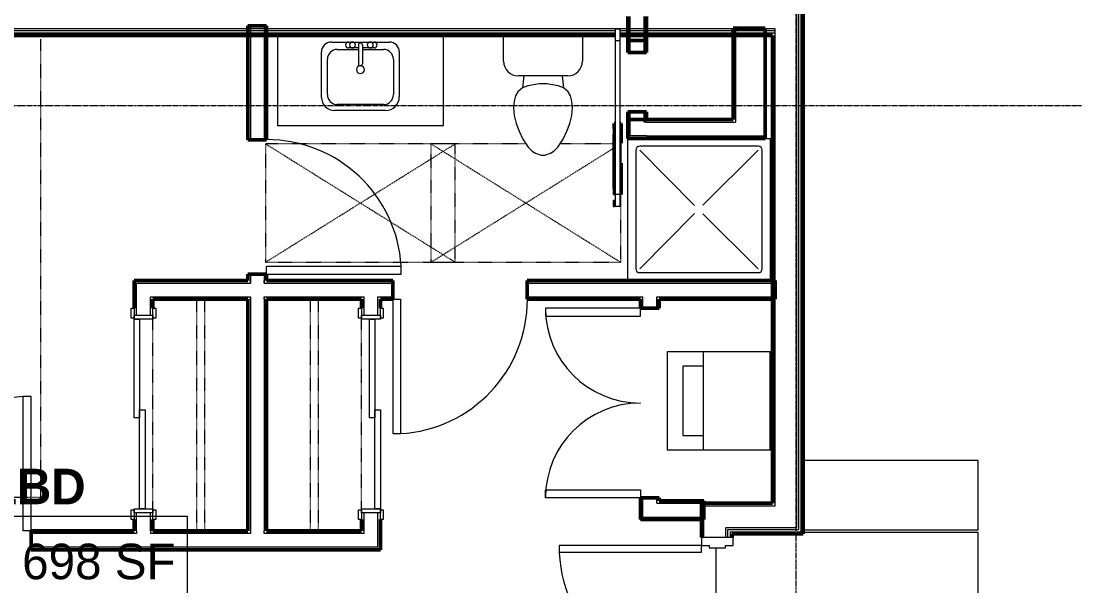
# Model space of a CAD drawing. Header units: inches. Extents: x -4217 to -1814, y 9706 to 12425.
# Drawn here: x -3677.4 to -3410.9, y 10694.6 to 10837.6 of the extents above; entities that cross this region are included whole.
import ezdxf

# ---------------------------------------------------------------- set-up
doc = ezdxf.new("R2010")
doc.units = ezdxf.units.IN
doc.header["$MEASUREMENT"] = 0
doc.linetypes.add('Dash', pattern=[0.25, 0.125, -0.125])
doc.linetypes.add('Grid Line 1_2_', pattern=[0.875, 0.5, -0.125, 0.125, -0.125])
for name, color, linetype, lineweight in [('A-AREA-IDEN', 2, 'Continuous', 9), ('A-DOOR-1', 250, 'Continuous', 9), ('A-DOOR-2', 90, 'Continuous', 20), ('A-DOOR-4', 50, 'Continuous', 13), ('A-DOOR-5', 10, 'Continuous', 50), ('A-DOOR-6', 31, 'Continuous', 20), ('A-DOOR-7', 31, 'Continuous', 9), ('A-DOOR-FRAM', 31, 'Continuous', 20), ('A-DOOR-FRAM-1', 90, 'Continuous', 20), ('A-FLOR', 192, 'Continuous', 13), ('A-GENM-HDLN-1', 250, 'Dash', 9), ('A-WALL', 113, 'Continuous', 13), ('A-WALL-3', 10, 'Continuous', 50), ('A-WALL-4', 50, 'Continuous', 13), ('I-FURN-HDLN-1', 250, 'Dash', 9), ('I-WALL-3', 2, 'Continuous', 50), ('P-SANR-FIXT-2', 250, 'Continuous', 9), ('Q-CASE-3', 250, 'Continuous', 9), ('Q-CASE-HDLN-1', 250, 'Dash', 9), ('S-GRID-1', 1, 'Grid Line 1_2_', 9)]:
    doc.layers.add(name, color=color, linetype=linetype, lineweight=lineweight)
doc.styles.add('Century Gothic', font='ufonts.com_century-gothic.ttf', dxfattribs={"height": 9})
doc.styles.add('Century Gothic_B', font='GOTHICB.TTF', dxfattribs={"height": 9})

msp = doc.modelspace()

# ---------------------------------------------------------------- linework, layer by layer
at = {"layer": 'A-AREA-IDEN', "flags": 128}
msp.add_lwpolyline([(-3710.85637, 10712.31898), (-3635.35086, 10712.31898), (-3635.35086, 10690.82292), (-3710.85637, 10690.82292)], close=True, dxfattribs=at)
at = {"layer": 'A-DOOR-1'}
for p, q in [((-3649.49874, 10764.9144), (-3648.74874, 10764.9144)), ((-3649.49874, 10762.4144), (-3649.49874, 10764.9144)), ((-3648.74874, 10764.9144), (-3648.74874, 10762.4144)), ((-3643.99874, 10764.9144), (-3643.24874, 10764.9144)), ((-3643.99874, 10762.4144), (-3643.99874, 10764.9144)), ((-3643.24874, 10764.9144), (-3643.24874, 10762.4144)), ((-3591.99874, 10764.9144), (-3591.24874, 10764.9144)), ((-3591.99874, 10762.4144), (-3591.99874, 10764.9144)), ((-3591.24874, 10764.9144), (-3591.24874, 10762.4144)), ((-3586.49874, 10764.9144), (-3585.74874, 10764.9144)), ((-3586.49874, 10762.4144), (-3586.49874, 10764.9144)), ((-3585.74874, 10764.9144), (-3585.74874, 10762.4144)), ((-3648.74874, 10762.4144), (-3649.49874, 10762.4144)), ((-3643.24874, 10762.4144), (-3643.99874, 10762.4144)), ((-3591.24874, 10762.4144), (-3591.99874, 10762.4144)), ((-3585.74874, 10762.4144), (-3586.49874, 10762.4144)), ((-3649.49874, 10713.9144), (-3648.74874, 10713.9144)), ((-3649.49874, 10711.4144), (-3649.49874, 10713.9144)), ((-3648.74874, 10713.9144), (-3648.74874, 10711.4144)), ((-3643.99874, 10713.9144), (-3643.24874, 10713.9144)), ((-3643.99874, 10711.4144), (-3643.99874, 10713.9144)), ((-3643.24874, 10713.9144), (-3643.24874, 10711.4144)), ((-3591.99874, 10713.9144), (-3591.24874, 10713.9144)), ((-3591.99874, 10711.4144), (-3591.99874, 10713.9144)), ((-3591.24874, 10713.9144), (-3591.24874, 10711.4144)), ((-3586.49874, 10713.9144), (-3585.74874, 10713.9144)), ((-3586.49874, 10711.4144), (-3586.49874, 10713.9144)), ((-3585.74874, 10713.9144), (-3585.74874, 10711.4144)), ((-3648.74874, 10711.4144), (-3649.49874, 10711.4144)), ((-3643.24874, 10711.4144), (-3643.99874, 10711.4144)), ((-3591.24874, 10711.4144), (-3591.99874, 10711.4144)), ((-3585.74874, 10711.4144), (-3586.49874, 10711.4144))]:
    msp.add_line(p, q, dxfattribs=at)
for centre, radius, start, end in [((-3615.24874, 10773.55351), 34.06659, 3.365687, 90), ((-3583.37374, 10767.17851), 34.06659, 273.365687, 0), ((-3520.74874, 10764.92145), 24, 180, 270), ((-3674.79874, 10708.5394), 34.06659, 93.365687, 180), ((-3520.74874, 10716.92145), 24, 90, 180)]:
    msp.add_arc(centre, radius, start, end, dxfattribs=at)
at = {"layer": 'A-DOOR-2'}
for p, q in [((-3615.24874, 10775.55351), (-3581.2409, 10775.55351)), ((-3615.24874, 10773.55351), (-3615.24874, 10775.55351)), ((-3581.2409, 10773.55351), (-3581.2409, 10775.55351)), ((-3615.24874, 10773.55351), (-3581.2409, 10773.55351)), ((-3583.37374, 10767.17851), (-3583.37374, 10733.17067)), ((-3583.37374, 10767.17851), (-3581.37374, 10767.17851)), ((-3581.37374, 10767.17851), (-3581.37374, 10733.17067)), ((-3544.74874, 10764.92145), (-3544.74874, 10762.92145)), ((-3520.74874, 10764.92145), (-3544.74874, 10764.92145)), ((-3520.74874, 10762.92145), (-3520.74874, 10764.92145)), ((-3648.74874, 10762.1644), (-3647.37374, 10762.1644)), ((-3648.74874, 10737.1644), (-3648.74874, 10762.1644)), ((-3647.37374, 10762.1644), (-3647.37374, 10737.1644)), ((-3589.24874, 10762.1644), (-3587.87374, 10762.1644)), ((-3589.24874, 10737.1644), (-3589.24874, 10762.1644)), ((-3587.87374, 10762.1644), (-3587.87374, 10737.1644)), ((-3544.74874, 10762.92145), (-3520.74874, 10762.92145)), ((-3676.79874, 10708.5394), (-3676.79874, 10742.54723)), ((-3674.79874, 10742.54723), (-3676.79874, 10742.54723)), ((-3674.79874, 10708.5394), (-3674.79874, 10742.54723)), ((-3647.37374, 10737.1644), (-3648.74874, 10737.1644)), ((-3647.37374, 10739.1644), (-3645.99874, 10739.1644)), ((-3647.37374, 10714.1644), (-3647.37374, 10739.1644)), ((-3645.99874, 10739.1644), (-3645.99874, 10714.1644)), ((-3587.87374, 10737.1644), (-3589.24874, 10737.1644)), ((-3587.87374, 10739.1644), (-3586.49874, 10739.1644)), ((-3587.87374, 10714.1644), (-3587.87374, 10739.1644)), ((-3586.49874, 10739.1644), (-3586.49874, 10714.1644)), ((-3583.37374, 10733.17067), (-3581.37374, 10733.17067)), ((-3544.74874, 10718.92145), (-3520.74874, 10718.92145)), ((-3544.74874, 10716.92145), (-3544.74874, 10718.92145)), ((-3520.74874, 10718.92145), (-3520.74874, 10716.92145)), ((-3520.74874, 10716.92145), (-3544.74874, 10716.92145)), ((-3645.99874, 10714.1644), (-3647.37374, 10714.1644)), ((-3586.49874, 10714.1644), (-3587.87374, 10714.1644)), ((-3674.79874, 10708.5394), (-3676.79874, 10708.5394))]:
    msp.add_line(p, q, dxfattribs=at)
at = {"layer": 'A-DOOR-4'}
for p, q in [((-3527.12166, 10835.67851), (-3527.12166, 10790.67851)), ((-3527.12166, 10835.67851), (-3526.49666, 10835.67851)), ((-3526.49666, 10835.67851), (-3525.87166, 10835.67851)), ((-3525.87166, 10790.67851), (-3525.87166, 10835.67851)), ((-3527.12166, 10832.67851), (-3527.12166, 10793.67851)), ((-3527.12166, 10832.67851), (-3526.49666, 10832.67851)), ((-3526.49666, 10832.67851), (-3525.87166, 10832.67851)), ((-3525.87166, 10793.67851), (-3525.87166, 10832.67851)), ((-3527.54874, 10808.94453), (-3527.54874, 10810.44453)), ((-3527.54874, 10810.44453), (-3527.22314, 10810.44453)), ((-3527.54874, 10808.94453), (-3527.54874, 10810.44453)), ((-3527.54874, 10810.44453), (-3527.22314, 10810.44453)), ((-3527.22314, 10808.94453), (-3527.54874, 10808.94453)), ((-3527.22314, 10808.94453), (-3527.54874, 10808.94453)), ((-3527.22314, 10808.94453), (-3527.22314, 10810.44453)), ((-3527.22314, 10808.94453), (-3527.22314, 10810.44453)), ((-3525.62166, 10801.67851), (-3525.62166, 10806.67851)), ((-3525.62166, 10801.67851), (-3525.62166, 10806.67851)), ((-3527.54874, 10793.67851), (-3527.54874, 10795.17851)), ((-3527.22314, 10795.17851), (-3527.54874, 10795.17851)), ((-3527.54874, 10793.67851), (-3527.22314, 10793.67851)), ((-3527.22314, 10793.67851), (-3527.22314, 10795.17851)), ((-3526.49666, 10793.67851), (-3527.12166, 10793.67851)), ((-3525.87166, 10793.67851), (-3526.49666, 10793.67851)), ((-3527.54874, 10790.67851), (-3527.54874, 10792.17851)), ((-3527.22314, 10792.17851), (-3527.54874, 10792.17851)), ((-3527.54874, 10790.67851), (-3527.22314, 10790.67851)), ((-3527.22314, 10790.67851), (-3527.22314, 10792.17851)), ((-3526.49666, 10790.67851), (-3527.12166, 10790.67851)), ((-3525.87166, 10790.67851), (-3526.49666, 10790.67851))]:
    msp.add_line(p, q, dxfattribs=at)
at = {"layer": 'A-DOOR-5'}
for p, q in [((-3527.37166, 10810.44453), (-3527.37166, 10811.67851)), ((-3527.37166, 10811.67851), (-3527.12166, 10811.67851)), ((-3527.37166, 10810.44453), (-3527.37166, 10811.67851)), ((-3527.37166, 10811.67851), (-3527.12166, 10811.67851)), ((-3525.87166, 10811.67851), (-3525.62166, 10811.67851)), ((-3525.87166, 10811.67851), (-3525.62166, 10811.67851)), ((-3525.62166, 10811.67851), (-3525.62166, 10806.67851)), ((-3525.62166, 10811.67851), (-3525.62166, 10806.67851)), ((-3527.37166, 10796.67851), (-3527.37166, 10808.94453)), ((-3527.37166, 10795.17851), (-3527.37166, 10808.94453)), ((-3525.62166, 10806.67851), (-3525.87876, 10806.67851)), ((-3525.62166, 10806.67851), (-3525.87876, 10806.67851)), ((-3525.87603, 10801.67851), (-3525.62166, 10801.67851)), ((-3525.62166, 10801.67851), (-3525.62166, 10796.67851)), ((-3525.87439, 10798.67851), (-3525.62166, 10798.67851)), ((-3525.62166, 10798.67851), (-3525.62166, 10793.67851)), ((-3527.12166, 10796.67851), (-3527.37166, 10796.67851)), ((-3525.62166, 10796.67851), (-3525.8733, 10796.67851)), ((-3527.12166, 10793.67851), (-3527.22314, 10793.67851)), ((-3525.62166, 10793.67851), (-3525.87166, 10793.67851))]:
    msp.add_line(p, q, dxfattribs=at)
at = {"layer": 'A-DOOR-6'}
for p, q in [((-3541.29874, 10704.8894), (-3541.29874, 10703.1394)), ((-3505.29874, 10704.8894), (-3541.29874, 10704.8894)), ((-3505.29874, 10703.1394), (-3505.29874, 10704.8894)), ((-3541.29874, 10703.1394), (-3505.29874, 10703.1394))]:
    msp.add_line(p, q, dxfattribs=at)
at = {"layer": 'A-DOOR-7'}
msp.add_arc((-3505.29874, 10704.8894), 36, 180, 270, dxfattribs=at)
at = {"layer": 'A-DOOR-FRAM'}
for p, q in [((-3497.29874, 10706.8894), (-3505.29874, 10706.8894)), ((-3505.29874, 10706.8894), (-3505.29874, 10704.8894)), ((-3505.29874, 10704.8894), (-3503.36124, 10704.8894)), ((-3503.36124, 10704.8894), (-3503.36124, 10704.2644)), ((-3499.23624, 10704.2644), (-3499.23624, 10704.8894)), ((-3499.23624, 10704.8894), (-3497.29874, 10704.8894)), ((-3497.29874, 10704.8894), (-3497.29874, 10706.8894)), ((-3503.36124, 10704.2644), (-3499.23624, 10704.2644))]:
    msp.add_line(p, q, dxfattribs=at)
at = {"layer": 'A-DOOR-FRAM-1'}
for p, q in [((-3648.74874, 10763.1644), (-3643.99874, 10763.1644)), ((-3648.74874, 10762.1644), (-3648.74874, 10763.1644)), ((-3643.99874, 10762.1644), (-3648.74874, 10762.1644)), ((-3643.99874, 10763.1644), (-3643.99874, 10762.1644)), ((-3591.24874, 10763.1644), (-3586.49874, 10763.1644)), ((-3591.24874, 10762.1644), (-3591.24874, 10763.1644)), ((-3586.49874, 10762.1644), (-3591.24874, 10762.1644)), ((-3586.49874, 10763.1644), (-3586.49874, 10762.1644)), ((-3648.74874, 10713.1644), (-3648.74874, 10714.1644)), ((-3648.74874, 10714.1644), (-3643.99874, 10714.1644)), ((-3643.99874, 10713.1644), (-3648.74874, 10713.1644)), ((-3643.99874, 10714.1644), (-3643.99874, 10713.1644)), ((-3591.24874, 10714.1644), (-3586.49874, 10714.1644)), ((-3591.24874, 10713.1644), (-3591.24874, 10714.1644)), ((-3586.49874, 10713.1644), (-3591.24874, 10713.1644)), ((-3586.49874, 10714.1644), (-3586.49874, 10713.1644))]:
    msp.add_line(p, q, dxfattribs=at)
at = {"layer": 'A-FLOR'}
for p, q in [((-3435.32374, 10726.40793), (-3479.54874, 10726.40793)), ((-3435.32374, 10708.7894), (-3435.32374, 10726.40793)), ((-3479.54874, 10708.7894), (-3435.32374, 10708.7894)), ((-3435.32374, 10708.1644), (-3479.54874, 10708.1644)), ((-3435.32374, 10669.5144), (-3435.32374, 10708.1644)), ((-3501.67374, 10704.2644), (-3501.67374, 10669.5144))]:
    msp.add_line(p, q, dxfattribs=at)
at = {"layer": 'A-GENM-HDLN-1'}
for p, q in [((-3615.54874, 10776.55351), (-3567.54874, 10806.55351)), ((-3615.54874, 10806.55351), (-3567.54874, 10776.55351)), ((-3567.54874, 10806.55351), (-3615.54874, 10806.55351)), ((-3615.54874, 10806.55351), (-3615.54874, 10776.55351)), ((-3573.72374, 10806.55351), (-3525.72374, 10776.55351)), ((-3549.69438, 10806.55351), (-3573.72374, 10806.55351)), ((-3573.72374, 10806.55351), (-3573.72374, 10776.55351)), ((-3567.54874, 10776.55351), (-3567.54874, 10806.55351)), ((-3527.37166, 10806.55351), (-3541.04895, 10806.55351)), ((-3573.72374, 10776.55351), (-3527.37166, 10805.52355)), ((-3525.72374, 10776.55351), (-3525.72374, 10793.67851)), ((-3615.54874, 10776.55351), (-3567.54874, 10776.55351)), ((-3573.72374, 10776.55351), (-3525.72374, 10776.55351))]:
    msp.add_line(p, q, dxfattribs=at)
at = {"layer": 'A-WALL'}
for p, q in [((-3481.17374, 10709.4144), (-3481.17374, 10966.9644)), ((-3480.67374, 10708.9144), (-3480.67374, 10967.4644)), ((-3480.04874, 10708.2894), (-3480.04874, 10968.0894)), ((-3486.67374, 10835.6894), (-3852.47374, 10835.6894)), ((-3486.67374, 10714.9144), (-3486.67374, 10835.6894)), ((-3527.12143, 10835.1894), (-3852.47374, 10835.1894)), ((-3527.12113, 10834.5644), (-3852.47374, 10834.5644)), ((-3486.67374, 10835.1894), (-3525.87166, 10835.1894)), ((-3486.67374, 10834.5644), (-3525.87166, 10834.5644)), ((-3504.67374, 10714.9144), (-3486.67374, 10714.9144)), ((-3504.67374, 10706.8894), (-3504.67374, 10714.9144)), ((-3499.17374, 10709.4144), (-3481.17374, 10709.4144)), ((-3499.17374, 10706.8894), (-3499.17374, 10709.4144)), ((-3498.67374, 10708.9144), (-3480.67374, 10708.9144)), ((-3498.67374, 10708.9144), (-3498.67374, 10706.8894)), ((-3498.04874, 10708.2894), (-3479.54874, 10708.2894)), ((-3498.04874, 10708.2894), (-3498.04874, 10706.8894))]:
    msp.add_line(p, q, dxfattribs=at)
at = {"layer": 'A-WALL-3'}
for p, q in [((-3523.92374, 10838.8144), (-3523.92374, 10829.67851)), ((-3523.92374, 10838.8144), (-3523.92374, 10832.67851)), ((-3519.17374, 10829.67851), (-3519.17374, 10838.8144)), ((-3519.17374, 10832.67851), (-3519.17374, 10838.8144)), ((-3615.24874, 10836.4394), (-3619.99874, 10836.4394)), ((-3619.99874, 10836.4394), (-3619.99874, 10807.55351)), ((-3615.24874, 10807.55351), (-3615.24874, 10836.4394)), ((-3489.17374, 10835.8144), (-3497.29874, 10835.8144)), ((-3497.29874, 10835.8144), (-3497.29874, 10812.67851)), ((-3489.17374, 10812.67851), (-3489.17374, 10835.8144)), ((-3523.92374, 10832.67851), (-3519.17374, 10832.67851)), ((-3523.92374, 10829.67851), (-3519.17374, 10829.67851)), ((-3523.92374, 10814.67851), (-3523.92374, 10812.67851)), ((-3519.17374, 10814.67851), (-3523.92374, 10814.67851)), ((-3523.92374, 10814.67851), (-3523.92374, 10807.92851)), ((-3519.17374, 10814.67851), (-3523.92374, 10814.67851)), ((-3519.17374, 10812.67851), (-3519.17374, 10814.67851)), ((-3519.17374, 10812.67851), (-3519.17374, 10814.67851)), ((-3523.92374, 10812.67851), (-3519.17374, 10812.67851)), ((-3497.29874, 10812.67851), (-3519.17374, 10812.67851)), ((-3489.17374, 10808.55351), (-3489.17374, 10812.67851)), ((-3619.99874, 10807.55351), (-3615.24874, 10807.55351)), ((-3523.92374, 10807.92851), (-3523.29874, 10807.92851)), ((-3523.29874, 10807.92851), (-3519.17374, 10807.92851)), ((-3519.17374, 10807.92851), (-3489.17374, 10807.92851)), ((-3489.17374, 10807.92851), (-3489.17374, 10808.55351)), ((-3648.74874, 10771.92851), (-3648.74874, 10764.9144)), ((-3648.12374, 10771.92851), (-3648.74874, 10771.92851)), ((-3643.99874, 10771.92851), (-3648.12374, 10771.92851)), ((-3619.99874, 10771.92851), (-3643.99874, 10771.92851)), ((-3615.24874, 10773.55351), (-3619.99874, 10773.55351)), ((-3619.99874, 10773.55351), (-3619.99874, 10771.92851)), ((-3615.24874, 10771.92851), (-3615.24874, 10773.55351)), ((-3583.37374, 10771.92851), (-3615.24874, 10771.92851)), ((-3583.37374, 10767.17851), (-3583.37374, 10771.92851)), ((-3486.67374, 10771.92851), (-3549.37374, 10771.92851)), ((-3549.37374, 10771.92851), (-3549.37374, 10767.17851)), ((-3486.67374, 10767.17851), (-3486.67374, 10771.92851)), ((-3643.99874, 10767.17851), (-3619.99874, 10767.17851)), ((-3643.99874, 10764.9144), (-3643.99874, 10767.17851)), ((-3619.99874, 10767.17851), (-3619.99874, 10708.5394)), ((-3615.24874, 10767.17851), (-3591.24874, 10767.17851)), ((-3615.24874, 10708.5394), (-3615.24874, 10767.17851)), ((-3591.24874, 10767.17851), (-3591.24874, 10764.9144)), ((-3586.49874, 10764.9144), (-3586.49874, 10767.17851)), ((-3586.49874, 10767.17851), (-3583.37374, 10767.17851)), ((-3549.37374, 10767.17851), (-3520.74874, 10767.17851)), ((-3520.74874, 10767.17851), (-3520.74874, 10764.92145)), ((-3515.99874, 10767.17851), (-3486.67374, 10767.17851)), ((-3515.99874, 10764.92145), (-3515.99874, 10767.17851)), ((-3520.74874, 10764.92145), (-3515.99874, 10764.92145)), ((-3520.74874, 10716.92145), (-3520.74874, 10716.1644)), ((-3515.99874, 10716.92145), (-3520.74874, 10716.92145)), ((-3520.74874, 10716.1644), (-3520.74874, 10712.0394)), ((-3515.99874, 10716.1644), (-3515.99874, 10716.92145)), ((-3504.67316, 10716.1644), (-3515.99874, 10716.1644)), ((-3504.67316, 10711.4144), (-3504.67316, 10716.1644)), ((-3648.74874, 10711.4144), (-3648.74874, 10708.5394)), ((-3643.99874, 10708.5394), (-3643.99874, 10711.4144)), ((-3591.24874, 10711.4144), (-3591.24874, 10708.5394)), ((-3586.49874, 10703.7894), (-3586.49874, 10711.4144)), ((-3520.74874, 10712.0394), (-3520.74874, 10711.4144)), ((-3520.74874, 10711.4144), (-3504.67316, 10711.4144)), ((-3648.74874, 10708.5394), (-3674.79874, 10708.5394)), ((-3674.79874, 10708.5394), (-3674.79874, 10703.7894)), ((-3619.99874, 10708.5394), (-3643.99874, 10708.5394)), ((-3591.24874, 10708.5394), (-3615.24874, 10708.5394)), ((-3674.79874, 10703.7894), (-3591.24874, 10703.7894)), ((-3591.24874, 10703.7894), (-3587.12374, 10703.7894)), ((-3587.12374, 10703.7894), (-3586.49874, 10703.7894))]:
    msp.add_line(p, q, dxfattribs=at)
at = {"layer": 'A-WALL-4'}
for p, q in [((-3523.29874, 10829.67851), (-3523.29874, 10838.8144)), ((-3523.29874, 10832.67851), (-3523.29874, 10838.8144)), ((-3519.79874, 10829.67851), (-3519.79874, 10838.8144)), ((-3519.79874, 10832.67851), (-3519.79874, 10838.8144)), ((-3619.37374, 10836.4394), (-3619.37374, 10807.55351)), ((-3615.87374, 10836.4394), (-3615.87374, 10807.55351)), ((-3496.67374, 10835.8144), (-3496.67374, 10812.67851)), ((-3489.42374, 10835.8144), (-3489.42374, 10812.67851)), ((-3523.29874, 10812.67851), (-3523.29874, 10814.67851)), ((-3523.29874, 10808.55351), (-3523.29874, 10814.67851)), ((-3519.79874, 10812.67851), (-3519.79874, 10814.67851)), ((-3519.79874, 10812.05351), (-3519.79874, 10814.67851)), ((-3519.17374, 10812.05351), (-3519.79874, 10812.05351)), ((-3519.17374, 10812.05351), (-3496.67374, 10812.05351)), ((-3496.67374, 10812.67851), (-3496.67374, 10812.05351)), ((-3489.42374, 10812.67851), (-3489.42374, 10812.05351)), ((-3489.42374, 10812.05351), (-3489.42374, 10808.55351)), ((-3519.79874, 10808.55351), (-3523.29874, 10808.55351)), ((-3519.17374, 10808.55351), (-3519.79874, 10808.55351)), ((-3519.17374, 10808.55351), (-3489.42374, 10808.55351)), ((-3489.42374, 10808.55351), (-3489.17374, 10808.55351)), ((-3489.17374, 10808.55351), (-3489.42374, 10808.55351)), ((-3619.37374, 10773.55351), (-3619.37374, 10771.92851)), ((-3619.37374, 10771.30351), (-3619.37374, 10771.92851)), ((-3619.37374, 10771.92851), (-3619.37374, 10771.30351)), ((-3615.87374, 10773.55351), (-3615.87374, 10771.92851)), ((-3615.87374, 10771.92851), (-3615.87374, 10771.30351)), ((-3615.87374, 10771.30351), (-3615.87374, 10771.92851)), ((-3648.12374, 10771.30351), (-3644.62374, 10771.30351)), ((-3648.12374, 10763.1644), (-3648.12374, 10771.30351)), ((-3644.62374, 10771.30351), (-3643.99874, 10771.30351)), ((-3643.99874, 10771.30351), (-3619.37374, 10771.30351)), ((-3615.87374, 10771.30351), (-3583.37374, 10771.30351)), ((-3549.37374, 10771.30351), (-3486.67374, 10771.30351)), ((-3644.62374, 10767.80351), (-3643.99874, 10767.80351)), ((-3644.62374, 10763.1644), (-3644.62374, 10767.80351)), ((-3643.99874, 10767.80351), (-3619.37374, 10767.80351)), ((-3619.37374, 10767.17851), (-3619.37374, 10767.80351)), ((-3619.37374, 10767.80351), (-3619.37374, 10767.17851)), ((-3619.37374, 10767.17851), (-3619.37374, 10708.5394)), ((-3615.87374, 10767.80351), (-3615.87374, 10767.17851)), ((-3615.87374, 10767.80351), (-3590.62374, 10767.80351)), ((-3615.87374, 10767.17851), (-3615.87374, 10767.80351)), ((-3615.87374, 10767.17851), (-3615.87374, 10708.5394)), ((-3590.62374, 10767.17851), (-3590.62374, 10767.80351)), ((-3590.62374, 10763.1644), (-3590.62374, 10767.17851)), ((-3587.12374, 10767.17851), (-3587.12374, 10767.80351)), ((-3587.12374, 10767.80351), (-3583.37374, 10767.80351)), ((-3587.12374, 10763.1644), (-3587.12374, 10767.17851)), ((-3549.37374, 10767.80351), (-3520.12374, 10767.80351)), ((-3520.12374, 10767.17851), (-3520.12374, 10767.80351)), ((-3520.12374, 10764.92145), (-3520.12374, 10767.17851)), ((-3516.62374, 10767.80351), (-3486.67374, 10767.80351)), ((-3516.62374, 10767.17851), (-3516.62374, 10767.80351)), ((-3516.62374, 10764.92145), (-3516.62374, 10767.17851)), ((-3520.12374, 10716.1644), (-3520.12374, 10716.92145)), ((-3520.12374, 10715.5394), (-3520.12374, 10716.1644)), ((-3520.12374, 10712.0394), (-3520.12374, 10715.5394)), ((-3516.62374, 10716.1644), (-3516.62374, 10716.92145)), ((-3516.62374, 10715.5394), (-3516.62374, 10716.1644)), ((-3516.62374, 10715.5394), (-3504.67316, 10715.5394)), ((-3648.12374, 10708.5394), (-3648.12374, 10713.1644)), ((-3644.62374, 10708.5394), (-3644.62374, 10713.1644)), ((-3590.62374, 10707.9144), (-3590.62374, 10713.1644)), ((-3587.12374, 10704.4144), (-3587.12374, 10713.1644)), ((-3520.12374, 10712.0394), (-3504.67316, 10712.0394)), ((-3648.12374, 10707.9144), (-3674.79874, 10707.9144)), ((-3648.12374, 10708.5394), (-3648.12374, 10707.9144)), ((-3644.62374, 10708.5394), (-3644.62374, 10707.9144)), ((-3619.37374, 10707.9144), (-3644.62374, 10707.9144)), ((-3619.37374, 10708.5394), (-3619.37374, 10707.9144)), ((-3615.87374, 10707.9144), (-3615.87374, 10708.5394)), ((-3591.24874, 10707.9144), (-3615.87374, 10707.9144)), ((-3590.62374, 10707.9144), (-3591.24874, 10707.9144)), ((-3591.24874, 10704.4144), (-3674.79874, 10704.4144)), ((-3590.62374, 10704.4144), (-3591.24874, 10704.4144)), ((-3587.12374, 10704.4144), (-3590.62374, 10704.4144))]:
    msp.add_line(p, q, dxfattribs=at)
at = {"layer": 'I-FURN-HDLN-1'}
for p, q in [((-3672.43367, 10833.0019), (-3672.43367, 10717.0019)), ((-3672.43367, 10717.0019), (-3810.43367, 10717.0019))]:
    msp.add_line(p, q, dxfattribs=at)
at = {"layer": 'I-WALL-3'}
for p, q in [((-3479.54874, 10707.7894), (-3479.54874, 10968.5894)), ((-3852.47374, 10833.9394), (-3527.12084, 10833.9394)), ((-3525.87166, 10833.9394), (-3487.29874, 10833.9394)), ((-3487.29874, 10833.9394), (-3487.29874, 10715.5394)), ((-3487.29874, 10715.5394), (-3505.29874, 10715.5394)), ((-3505.29874, 10715.5394), (-3505.29874, 10706.8894)), ((-3497.54874, 10707.7894), (-3479.54874, 10707.7894)), ((-3497.54874, 10706.8894), (-3497.54874, 10707.7894))]:
    msp.add_line(p, q, dxfattribs=at)
at = {"layer": 'P-SANR-FIXT-2'}
for p, q in [((-3555.34788, 10827.46317), (-3555.34788, 10833.9394)), ((-3535.39544, 10833.9394), (-3535.39544, 10827.46317)), ((-3598.89126, 10832.3144), (-3584.20622, 10832.3144)), ((-3598.89126, 10832.3144), (-3584.20622, 10832.3144)), ((-3597.39126, 10830.4394), (-3592.04874, 10830.4394)), ((-3594.54874, 10832.3144), (-3588.04874, 10832.3144)), ((-3592.04874, 10830.8144), (-3594.54874, 10830.8144)), ((-3592.04874, 10831.55059), (-3592.04874, 10826.81224)), ((-3591.04874, 10831.55059), (-3591.04874, 10826.81224)), ((-3588.04874, 10830.8144), (-3591.04874, 10830.8144)), ((-3591.04874, 10830.4394), (-3585.70622, 10830.4394)), ((-3601.39126, 10818.31243), (-3601.39126, 10829.8144)), ((-3601.39126, 10818.31243), (-3601.39126, 10829.8144)), ((-3599.89126, 10818.99156), (-3599.89126, 10827.9394)), ((-3583.20622, 10827.9394), (-3583.20622, 10818.99156)), ((-3581.70622, 10829.8144), (-3581.70622, 10818.49156)), ((-3581.70622, 10829.8144), (-3581.70622, 10818.49156)), ((-3539.12166, 10823.73695), (-3551.62166, 10823.73695)), ((-3550.23332, 10823.73695), (-3550.58104, 10820.71317)), ((-3540.51, 10823.73695), (-3540.16228, 10820.71317)), ((-3551.7728, 10819.71317), (-3552.33956, 10818.71317)), ((-3550.58104, 10820.71317), (-3551.7728, 10819.71317)), ((-3549.2073, 10821.21317), (-3550.58104, 10820.71317)), ((-3546.37166, 10821.71317), (-3549.2073, 10821.21317)), ((-3544.37166, 10821.71317), (-3546.37166, 10821.71317)), ((-3541.53602, 10821.21317), (-3544.37166, 10821.71317)), ((-3540.16228, 10820.71317), (-3541.53602, 10821.21317)), ((-3538.97053, 10819.71317), (-3540.16228, 10820.71317)), ((-3538.40376, 10818.71317), (-3538.97053, 10819.71317)), ((-3552.60751, 10817.71317), (-3552.78451, 10816.70937)), ((-3552.33956, 10818.71317), (-3552.60751, 10817.71317)), ((-3538.13582, 10817.71317), (-3538.40376, 10818.71317)), ((-3537.95882, 10816.70937), (-3538.13582, 10817.71317)), ((-3585.20622, 10814.99156), (-3598.07039, 10814.99156)), ((-3585.20622, 10814.99156), (-3598.07039, 10814.99156)), ((-3585.70622, 10816.49156), (-3597.39126, 10816.49156)), ((-3552.78451, 10816.70937), (-3552.87166, 10815.71317)), ((-3552.87166, 10815.71317), (-3552.69735, 10813.72079)), ((-3538.04597, 10813.72079), (-3537.87166, 10815.71317)), ((-3537.87166, 10815.71317), (-3537.95882, 10816.70937)), ((-3552.69735, 10813.72079), (-3552.15941, 10811.71317)), ((-3552.15941, 10811.71317), (-3551.43147, 10809.71317)), ((-3539.31185, 10809.71317), (-3538.58391, 10811.71317)), ((-3538.58391, 10811.71317), (-3538.04597, 10813.72079)), ((-3551.43147, 10809.71317), (-3550.49886, 10807.71317)), ((-3540.24447, 10807.71317), (-3539.31185, 10809.71317)), ((-3550.49886, 10807.71317), (-3549.11143, 10805.71317)), ((-3541.6319, 10805.71317), (-3540.24447, 10807.71317)), ((-3523.92374, 10771.92851), (-3523.92374, 10807.92851)), ((-3489.17374, 10807.92851), (-3487.92374, 10807.92851)), ((-3487.92374, 10807.92851), (-3487.92374, 10771.92851)), ((-3549.11143, 10805.71317), (-3548.11143, 10804.71317)), ((-3548.11143, 10804.71317), (-3547.2454, 10804.21317)), ((-3547.2454, 10804.21317), (-3545.87166, 10803.71317)), ((-3545.87166, 10803.71317), (-3544.87166, 10803.71317)), ((-3544.87166, 10803.71317), (-3543.49792, 10804.21317)), ((-3543.49792, 10804.21317), (-3542.6319, 10804.71317)), ((-3542.6319, 10804.71317), (-3541.6319, 10805.71317)), ((-3521.92374, 10804.92851), (-3521.92374, 10774.92851)), ((-3490.92374, 10805.92851), (-3520.92374, 10805.92851)), ((-3507.05595, 10790.91242), (-3520.92374, 10804.92851)), ((-3504.91322, 10791.03704), (-3490.92374, 10804.92851)), ((-3489.92374, 10774.92851), (-3489.92374, 10804.92851)), ((-3507.03935, 10788.92581), (-3520.92374, 10774.92851)), ((-3504.95192, 10788.78589), (-3490.92374, 10774.92851)), ((-3520.92374, 10773.92851), (-3490.92374, 10773.92851)), ((-3513.92374, 10753.9894), (-3487.92374, 10753.9894)), ((-3513.92374, 10728.9894), (-3513.92374, 10753.9894)), ((-3504.82999, 10753.9894), (-3504.82999, 10728.9894)), ((-3487.92374, 10728.9894), (-3487.92374, 10753.9894)), ((-3510.01749, 10750.2394), (-3510.01749, 10732.7394)), ((-3504.82999, 10750.2394), (-3510.01749, 10750.2394)), ((-3510.01749, 10732.7394), (-3504.82999, 10732.7394)), ((-3487.92374, 10728.9894), (-3513.92374, 10728.9894))]:
    msp.add_line(p, q, dxfattribs=at)
for centre, radius, start, end in [((-3598.89126, 10829.8144), 2.5, 90, 180), ((-3598.89126, 10829.8144), 2.5, 90, 180), ((-3597.39126, 10827.9394), 2.5, 90, 180), ((-3594.54874, 10831.5644), 0.75, 90, 270), ((-3593.54874, 10831.5644), 0.75, 0, 180), ((-3593.54874, 10831.5644), 0.75, 180, 0), ((-3591.54874, 10831.55059), 0.5, 0, 180), ((-3589.04874, 10831.5644), 0.75, 0, 180), ((-3589.04874, 10831.5644), 0.75, 180, 0), ((-3588.04874, 10831.5644), 0.75, 270, 90), ((-3585.70622, 10827.9394), 2.5, 0, 90), ((-3584.20622, 10829.8144), 2.5, 0, 90), ((-3584.20622, 10829.8144), 2.5, 0, 90), ((-3551.62166, 10827.46317), 3.72622, 180, 270), ((-3539.12166, 10827.46317), 3.72622, 270, 0), ((-3591.54874, 10825.34706), 1, 0, 180), ((-3591.54874, 10825.34706), 1, 180, 0), ((-3591.54874, 10826.81224), 0.5, 180, 0), ((-3598.07039, 10818.31243), 3.32087, 180, 270), ((-3598.07039, 10818.31243), 3.32087, 180, 270), ((-3597.39126, 10818.99156), 2.5, 180, 270), ((-3585.70622, 10818.99156), 2.5, 270, 0), ((-3585.20622, 10818.49156), 3.5, 270, 0), ((-3585.20622, 10818.49156), 3.5, 270, 0), ((-3520.92374, 10804.92851), 1, 90, 180), ((-3490.92374, 10804.92851), 1, 0, 90), ((-3520.92374, 10774.92851), 1, 180, 270), ((-3490.92374, 10774.92851), 1, 270, 0)]:
    msp.add_arc(centre, radius, start, end, dxfattribs=at)
at = {"layer": 'Q-CASE-3'}
for p, q in [((-3612.54874, 10833.9394), (-3612.54874, 10811.1894)), ((-3570.54874, 10811.1894), (-3570.54874, 10833.9394)), ((-3612.54874, 10811.1894), (-3570.54874, 10811.1894))]:
    msp.add_line(p, q, dxfattribs=at)
at = {"layer": 'Q-CASE-HDLN-1'}
for p, q in [((-3643.99874, 10764.9144), (-3643.99874, 10767.17851)), ((-3643.99874, 10767.17851), (-3619.99874, 10767.17851)), ((-3632.99874, 10767.17851), (-3632.99874, 10708.5394)), ((-3630.99874, 10767.17851), (-3630.99874, 10708.5394)), ((-3619.99874, 10767.17851), (-3619.99874, 10708.5394)), ((-3591.24874, 10767.17851), (-3615.24874, 10767.17851)), ((-3615.24874, 10767.17851), (-3615.24874, 10708.5394)), ((-3604.24874, 10767.17851), (-3604.24874, 10708.5394)), ((-3602.24874, 10767.17851), (-3602.24874, 10708.5394)), ((-3591.24874, 10764.9144), (-3591.24874, 10767.17851)), ((-3643.99874, 10714.1644), (-3643.99874, 10762.1644)), ((-3591.24874, 10714.1644), (-3591.24874, 10762.1644)), ((-3643.99874, 10708.5394), (-3643.99874, 10711.4144)), ((-3591.24874, 10708.5394), (-3591.24874, 10711.4144)), ((-3619.99874, 10708.5394), (-3643.99874, 10708.5394)), ((-3615.24874, 10708.5394), (-3591.24874, 10708.5394))]:
    msp.add_line(p, q, dxfattribs=at)
at = {"layer": 'S-GRID-1'}
for p, q in [((-3481.32374, 9836.17969), (-3481.32374, 12376.79045)), ((-1814.20638, 10816.1894), (-4168.71446, 10816.1894))]:
    msp.add_line(p, q, dxfattribs=at)

# ---------------------------------------------------------------- texts
at = {"layer": 'A-AREA-IDEN', "char_height": 9, "attachment_point": 1}
for s, insert, width, style in [('1BD', (-3685.10362, 10724.28713), 28.785, 'Century Gothic_B'), ('329 - 698 SF', (-3707.85637, 10705.31898), 83.931, 'Century Gothic')]:
    msp.add_mtext(s, dxfattribs=dict(at, insert=insert, width=width, style=style))

doc.saveas('drawing.dxf')
